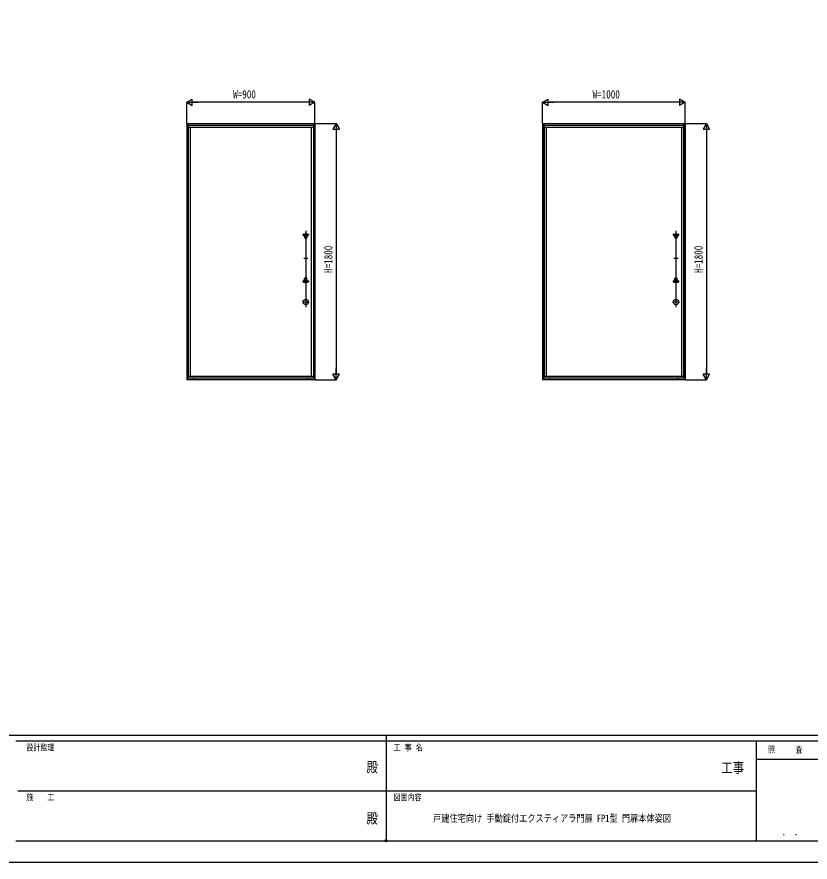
# Model space of a CAD drawing. Units: millimetres, scale not verified. Extents: x -8410 to 8410, y -5940 to 5940.
# Drawn here: x -2602 to 2968, y -5940 to 0 of the extents above; entities that cross this region are included whole.
import ezdxf
from ezdxf.enums import TextEntityAlignment as Align

# ---------------------------------------------------------------- set-up
doc = ezdxf.new("R2010")
doc.units = ezdxf.units.MM
doc.header["$LTSCALE"] = 30
doc.header["$PDMODE"] = 32
doc.header["$PDSIZE"] = 15
for name, color, linetype in [('0-1_USER1', 3, 'Continuous'), ('0-2_YKK_12', 2, 'Continuous'), ('0-3_YKK_A1', 4, 'Continuous'), ('0-4_YKK_D', 6, 'Continuous'), ('0-5_YKK_ZWAK', 7, 'Continuous')]:
    doc.layers.add(name, color=color, linetype=linetype)
doc.styles.add('ＭＳ ゴシック', font='')
doc.styles.get('ＭＳ ゴシック').set_extended_font_data('MS Gothic')

msp = doc.modelspace()

# ---------------------------------------------------------------- linework, layer by layer
at = {"layer": '0-2_YKK_12'}
for p, q in [((-550.46, -1531), (-595.7, -1531)), ((-557.97, -1540), (-588.86, -1540)), ((-573.46, -1503.16), (-573.46, -2039.47)), ((2049.54, -1531), (2004.3, -1531)), ((2042.03, -1540), (2011.14, -1540)), ((2026.54, -1503.16), (2026.54, -2039.47)), ((-587.72, -1695), (-559.2, -1695)), ((2012.28, -1695), (2040.8, -1695)), ((-550.46, -1859), (-595.7, -1859)), ((-588.85, -1850), (-560.33, -1850)), ((2049.54, -1859), (2004.3, -1859)), ((2011.15, -1850), (2039.67, -1850)), ((-551.08, -2004), (-596.32, -2004)), ((2048.92, -2004), (2003.68, -2004))]:
    msp.add_line(p, q, dxfattribs=at)
at = {"layer": '0-3_YKK_A1'}
for p, q in [((-1409.96, -750), (-509.96, -750)), ((-1409.96, -750), (-1409.96, -1705)), ((-1409.96, -761), (-509.96, -761)), ((-1402.66, -750), (-1402.66, -761)), ((-1402.06, -761), (-1402.06, -2539)), ((-1399.76, -761), (-1399.76, -2539)), ((-519.96, -761), (-519.96, -2539)), ((-517.66, -761), (-517.66, -2539)), ((-517.26, -750), (-517.26, -761)), ((-509.96, -750), (-509.96, -2550)), ((1090.04, -750), (2090.04, -750)), ((1090.04, -750), (1090.04, -1705)), ((1090.04, -761), (2090.04, -761)), ((1097.34, -750), (1097.34, -761)), ((1097.94, -761), (1097.94, -2539)), ((1100.24, -761), (1100.24, -2539)), ((2080.04, -761), (2080.04, -2539)), ((2082.34, -761), (2082.34, -2539)), ((2082.74, -750), (2082.74, -761)), ((2090.04, -750), (2090.04, -2550)), ((-1399.76, -776), (-519.96, -776)), ((-1385.11, -776), (-1385.11, -2524.1)), ((-534.81, -776), (-534.81, -2524.1)), ((1100.24, -776), (2080.04, -776)), ((1114.89, -776), (1114.89, -2524.1)), ((2065.19, -776), (2065.19, -2524.1)), ((-590.96, -1529), (-590.96, -1533)), ((-590.96, -1529), (-590.96, -1533)), ((-587.96, -1526), (-577.71, -1526)), ((-587.96, -1526), (-577.71, -1526)), ((-577.71, -1524.5), (-577.71, -1526)), ((-577.71, -1524.5), (-577.71, -1526)), ((-572.21, -1521.5), (-574.71, -1521.5)), ((-572.21, -1521.5), (-574.71, -1521.5)), ((-568.83, -1526), (-558.58, -1526)), ((-568.83, -1526), (-558.58, -1526)), ((-565.46, -1536), (-565.46, -1551)), ((-565.46, -1536), (-558.96, -1536)), ((-565.46, -1536), (-565.46, -1551)), ((-565.46, -1536), (-558.96, -1536)), ((-565.08, -1536), (-558.58, -1536)), ((-565.08, -1536), (-558.58, -1536)), ((-555.96, -1529), (-555.96, -1533)), ((-555.96, -1529), (-555.96, -1533)), ((2009.04, -1529), (2009.04, -1533)), ((2009.04, -1529), (2009.04, -1533)), ((2012.04, -1526), (2022.29, -1526)), ((2012.04, -1526), (2022.29, -1526)), ((2022.29, -1524.5), (2022.29, -1526)), ((2022.29, -1524.5), (2022.29, -1526)), ((2027.79, -1521.5), (2025.29, -1521.5)), ((2027.79, -1521.5), (2025.29, -1521.5)), ((2031.17, -1526), (2041.42, -1526)), ((2031.17, -1526), (2041.42, -1526)), ((2034.54, -1536), (2034.54, -1551)), ((2034.54, -1536), (2041.04, -1536)), ((2034.54, -1536), (2034.54, -1551)), ((2034.54, -1536), (2041.04, -1536)), ((2034.92, -1536), (2041.42, -1536)), ((2034.92, -1536), (2041.42, -1536)), ((2044.04, -1529), (2044.04, -1533)), ((2044.04, -1529), (2044.04, -1533)), ((-577.71, -1554), (-578.46, -1554)), ((-577.71, -1554), (-578.46, -1554)), ((-577.71, -1555.5), (-577.71, -1554)), ((-577.71, -1555.5), (-577.71, -1554)), ((-572.21, -1558.5), (-574.71, -1558.5)), ((-572.21, -1558.5), (-574.71, -1558.5)), ((-569.21, -1555.5), (-569.21, -1554)), ((-568.46, -1554), (-569.21, -1554)), ((-569.21, -1555.5), (-569.21, -1554)), ((-568.46, -1554), (-569.21, -1554)), ((2022.29, -1554), (2021.54, -1554)), ((2022.29, -1554), (2021.54, -1554)), ((2022.29, -1555.5), (2022.29, -1554)), ((2022.29, -1555.5), (2022.29, -1554)), ((2027.79, -1558.5), (2025.29, -1558.5)), ((2027.79, -1558.5), (2025.29, -1558.5)), ((2030.79, -1555.5), (2030.79, -1554)), ((2031.54, -1554), (2030.79, -1554)), ((2030.79, -1555.5), (2030.79, -1554)), ((2031.54, -1554), (2030.79, -1554)), ((-1409.96, -1705), (-1409.96, -2550)), ((1090.04, -1705), (1090.04, -2550)), ((-577.71, -1836), (-578.46, -1836)), ((-577.71, -1836), (-578.46, -1836)), ((-577.71, -1834.5), (-577.71, -1836)), ((-577.71, -1834.5), (-577.71, -1836)), ((-572.21, -1831.5), (-574.71, -1831.5)), ((-572.21, -1831.5), (-574.71, -1831.5)), ((-569.21, -1834.5), (-569.21, -1836)), ((-569.21, -1834.5), (-569.21, -1836)), ((-568.46, -1836), (-569.21, -1836)), ((-568.46, -1836), (-569.21, -1836)), ((-565.46, -1854), (-565.46, -1839)), ((-565.46, -1854), (-565.46, -1839)), ((2022.29, -1836), (2021.54, -1836)), ((2022.29, -1836), (2021.54, -1836)), ((2022.29, -1834.5), (2022.29, -1836)), ((2022.29, -1834.5), (2022.29, -1836)), ((2027.79, -1831.5), (2025.29, -1831.5)), ((2027.79, -1831.5), (2025.29, -1831.5)), ((2030.79, -1834.5), (2030.79, -1836)), ((2030.79, -1834.5), (2030.79, -1836)), ((2031.54, -1836), (2030.79, -1836)), ((2031.54, -1836), (2030.79, -1836)), ((2034.54, -1854), (2034.54, -1839)), ((2034.54, -1854), (2034.54, -1839)), ((-590.96, -1861), (-590.96, -1857)), ((-590.96, -1861), (-590.96, -1857)), ((-587.96, -1864), (-577.71, -1864)), ((-587.96, -1864), (-577.71, -1864)), ((-577.71, -1865.5), (-577.71, -1864)), ((-577.71, -1865.5), (-577.71, -1864)), ((-572.21, -1868.5), (-574.71, -1868.5)), ((-572.21, -1868.5), (-574.71, -1868.5)), ((-568.83, -1864), (-558.58, -1864)), ((-568.83, -1864), (-558.58, -1864)), ((-565.46, -1854), (-558.96, -1854)), ((-565.46, -1854), (-558.96, -1854)), ((-565.08, -1854), (-558.58, -1854)), ((-565.08, -1854), (-558.58, -1854)), ((-555.96, -1861), (-555.96, -1857)), ((-555.96, -1861), (-555.96, -1857)), ((2009.04, -1861), (2009.04, -1857)), ((2009.04, -1861), (2009.04, -1857)), ((2012.04, -1864), (2022.29, -1864)), ((2012.04, -1864), (2022.29, -1864)), ((2022.29, -1865.5), (2022.29, -1864)), ((2022.29, -1865.5), (2022.29, -1864)), ((2027.79, -1868.5), (2025.29, -1868.5)), ((2027.79, -1868.5), (2025.29, -1868.5)), ((2031.17, -1864), (2041.42, -1864)), ((2031.17, -1864), (2041.42, -1864)), ((2034.54, -1854), (2041.04, -1854)), ((2034.54, -1854), (2041.04, -1854)), ((2034.92, -1854), (2041.42, -1854)), ((2034.92, -1854), (2041.42, -1854)), ((2044.04, -1861), (2044.04, -1857)), ((2044.04, -1861), (2044.04, -1857)), ((-509.96, -2539), (-1409.96, -2539)), ((-509.96, -2550), (-1409.96, -2550)), ((-1399.76, -2524.1), (-519.96, -2524.1)), ((-1359.46, -2550), (-1359.46, -2539)), ((-560.46, -2550), (-560.46, -2539)), ((2090.04, -2539), (1090.04, -2539)), ((2090.04, -2550), (1090.04, -2550)), ((1100.24, -2524.1), (2080.04, -2524.1)), ((1140.54, -2550), (1140.54, -2539)), ((2039.54, -2550), (2039.54, -2539))]:
    msp.add_line(p, q, dxfattribs=at)
for points in [[(-587.96, -1536), (-581.46, -1536), (-581.46, -1551)], [(-587.96, -1536), (-581.46, -1536), (-581.46, -1551)], [(-569.21, -1524.5), (-569.21, -1526), (-558.96, -1526)], [(-569.21, -1524.5), (-569.21, -1526), (-558.96, -1526)], [(2012.04, -1536), (2018.54, -1536), (2018.54, -1551)], [(2012.04, -1536), (2018.54, -1536), (2018.54, -1551)], [(2030.79, -1524.5), (2030.79, -1526), (2041.04, -1526)], [(2030.79, -1524.5), (2030.79, -1526), (2041.04, -1526)], [(-587.96, -1854), (-581.46, -1854), (-581.46, -1839)], [(-587.96, -1854), (-581.46, -1854), (-581.46, -1839)], [(2012.04, -1854), (2018.54, -1854), (2018.54, -1839)], [(2012.04, -1854), (2018.54, -1854), (2018.54, -1839)], [(-569.21, -1865.5), (-569.21, -1864), (-558.96, -1864)], [(-569.21, -1865.5), (-569.21, -1864), (-558.96, -1864)], [(2030.79, -1865.5), (2030.79, -1864), (2041.04, -1864)], [(2030.79, -1865.5), (2030.79, -1864), (2041.04, -1864)]]:
    msp.add_lwpolyline(points, dxfattribs=at)
for centre in [(-573.46, -2004), (-573.46, -2004), (2026.54, -2004), (2026.54, -2004)]:
    msp.add_circle(centre, 19, dxfattribs=at)
for centre, start, end in [((-587.96, -1529), 90, 180), ((-587.96, -1529), 90, 180), ((-587.96, -1533), 180, 270), ((-587.96, -1533), 180, 270), ((-574.71, -1524.5), 90, 180), ((-574.71, -1524.5), 90, 180), ((-572.21, -1524.5), 0, 90), ((-572.21, -1524.5), 0, 90), ((-558.96, -1529), 0, 90), ((-558.96, -1529), 0, 90), ((-558.96, -1533), 270, 0), ((-558.96, -1533), 270, 0), ((2012.04, -1529), 90, 180), ((2012.04, -1529), 90, 180), ((2012.04, -1533), 180, 270), ((2012.04, -1533), 180, 270), ((2025.29, -1524.5), 90, 180), ((2025.29, -1524.5), 90, 180), ((2027.79, -1524.5), 0, 90), ((2027.79, -1524.5), 0, 90), ((2041.04, -1529), 0, 90), ((2041.04, -1529), 0, 90), ((2041.04, -1533), 270, 0), ((2041.04, -1533), 270, 0), ((-578.46, -1551), 180, 270), ((-578.46, -1551), 180, 270), ((-574.71, -1555.5), 180, 270), ((-574.71, -1555.5), 180, 270), ((-572.21, -1555.5), 270, 0), ((-572.21, -1555.5), 270, 0), ((-568.46, -1551), 270, 0), ((-568.46, -1551), 270, 0), ((2021.54, -1551), 180, 270), ((2021.54, -1551), 180, 270), ((2025.29, -1555.5), 180, 270), ((2025.29, -1555.5), 180, 270), ((2027.79, -1555.5), 270, 0), ((2027.79, -1555.5), 270, 0), ((2031.54, -1551), 270, 0), ((2031.54, -1551), 270, 0), ((-578.46, -1839), 90, 180), ((-578.46, -1839), 90, 180), ((-574.71, -1834.5), 90, 180), ((-574.71, -1834.5), 90, 180), ((-572.21, -1834.5), 0, 90), ((-572.21, -1834.5), 0, 90), ((-568.46, -1839), 0, 90), ((-568.46, -1839), 0, 90), ((2021.54, -1839), 90, 180), ((2021.54, -1839), 90, 180), ((2025.29, -1834.5), 90, 180), ((2025.29, -1834.5), 90, 180), ((2027.79, -1834.5), 0, 90), ((2027.79, -1834.5), 0, 90), ((2031.54, -1839), 0, 90), ((2031.54, -1839), 0, 90), ((-587.96, -1857), 90, 180), ((-587.96, -1857), 90, 180), ((-587.96, -1861), 180, 270), ((-587.96, -1861), 180, 270), ((-574.71, -1865.5), 180, 270), ((-574.71, -1865.5), 180, 270), ((-572.21, -1865.5), 270, 0), ((-572.21, -1865.5), 270, 0), ((-558.96, -1857), 0, 90), ((-558.96, -1857), 0, 90), ((-558.96, -1861), 270, 0), ((-558.96, -1861), 270, 0), ((2012.04, -1857), 90, 180), ((2012.04, -1857), 90, 180), ((2012.04, -1861), 180, 270), ((2012.04, -1861), 180, 270), ((2025.29, -1865.5), 180, 270), ((2025.29, -1865.5), 180, 270), ((2027.79, -1865.5), 270, 0), ((2027.79, -1865.5), 270, 0), ((2041.04, -1857), 0, 90), ((2041.04, -1857), 0, 90), ((2041.04, -1861), 270, 0), ((2041.04, -1861), 270, 0)]:
    msp.add_arc(centre, 3, start, end, dxfattribs=at)
at = {"layer": '0-4_YKK_D'}
for p, q in [((-1409.96, -600), (-1370.99, -577.5)), ((-1370.99, -622.5), (-1370.99, -577.5)), ((-509.96, -600), (-548.93, -577.5)), ((-548.93, -577.5), (-548.93, -622.5)), ((1090.04, -600), (1129.01, -577.5)), ((1129.01, -622.5), (1129.01, -577.5)), ((2090.04, -600), (2051.07, -577.5)), ((2051.07, -577.5), (2051.07, -622.5)), ((-1409.96, -749), (-1409.96, -599)), ((-1409.96, -600), (-1370.99, -622.5)), ((-1409.96, -600), (-1332.02, -600)), ((-554.96, -600), (-1364.96, -600)), ((-509.96, -600), (-587.9, -600)), ((-509.96, -600), (-548.93, -622.5)), ((-509.96, -749), (-509.96, -599)), ((1090.04, -749), (1090.04, -599)), ((1090.04, -600), (1129.01, -622.5)), ((1090.04, -600), (1167.98, -600)), ((2045.04, -600), (1135.04, -600)), ((2090.04, -600), (2012.1, -600)), ((2090.04, -600), (2051.07, -622.5)), ((2090.04, -749), (2090.04, -599)), ((-507.96, -750), (-358.96, -750)), ((-359.96, -750), (-382.46, -788.97)), ((-359.96, -750), (-337.46, -788.97)), ((-359.96, -750), (-359.96, -827.94)), ((2092.04, -750), (2241.04, -750)), ((2240.04, -750), (2217.54, -788.97)), ((2240.04, -750), (2262.54, -788.97)), ((2240.04, -750), (2240.04, -827.94)), ((-382.46, -788.97), (-337.46, -788.97)), ((-359.96, -795), (-359.96, -2505)), ((2217.54, -788.97), (2262.54, -788.97)), ((2240.04, -795), (2240.04, -2505)), ((-359.96, -2550), (-359.96, -2472.06)), ((2240.04, -2550), (2240.04, -2472.06)), ((-507.96, -2550), (-358.96, -2550)), ((-359.96, -2550), (-382.46, -2511.03)), ((-337.46, -2511.03), (-382.46, -2511.03)), ((-359.96, -2550), (-337.46, -2511.03)), ((2092.04, -2550), (2241.04, -2550)), ((2240.04, -2550), (2217.54, -2511.03)), ((2262.54, -2511.03), (2217.54, -2511.03)), ((2240.04, -2550), (2262.54, -2511.03))]:
    msp.add_line(p, q, dxfattribs=at)
at = {"layer": '0-5_YKK_ZWAK'}
for p, q in [((7790.04, -5050), (-7809.96, -5050)), ((-9.96, -5090), (-2609.96, -5090)), ((-9.96, -5050), (-9.96, -5790)), ((2590.04, -5090), (-9.96, -5090)), ((3970.04, -5220), (2590.04, -5220)), ((-2594.96, -5440), (-9.96, -5440)), ((-9.96, -5440), (2590.04, -5440)), ((-2609.96, -5790), (-9.96, -5790)), ((-9.96, -5790), (2590.04, -5790)), ((2590.04, -5790), (3970.04, -5790))]:
    msp.add_line(p, q, dxfattribs=at)
msp.add_lwpolyline([(-8410, -5940), (8410, -5940), (8410, 5940), (-8410, 5940)], close=True, dxfattribs=at)
msp.add_lwpolyline([(3970.04, -5090), (2590.04, -5090), (2590.04, -5790)], dxfattribs=at)
msp.add_point((-9.96, -5790), dxfattribs=at)

# ---------------------------------------------------------------- texts
at = {"layer": '0-1_USER1', "style": 'ＭＳ ゴシック', "width": 0.8}
msp.add_text('戸建住宅向け 手動錠付エクスティアラ門扉 FP1型 門扉本体姿図', height=51.32, dxfattribs=at).set_placement((320.62, -5673.44), align=Align.BOTTOM_LEFT)
at = {"layer": '0-4_YKK_D', "style": 'ＭＳ ゴシック', "width": 0.8}
for s, p in [('W=900', (-1083.69, -591)), ('W=1000', (1440.71, -591))]:
    msp.add_text(s, height=58.65, dxfattribs=at).set_placement(p, align=Align.BOTTOM_LEFT)
for p in [(-368.96, -1799.33), (2231.04, -1799.33)]:
    msp.add_text('H=1800', height=58.65, rotation=90, dxfattribs=at).set_placement(p, align=Align.BOTTOM_LEFT)
at = {"layer": '0-5_YKK_ZWAK', "style": 'ＭＳ ゴシック', "width": 0.8}
for s, height, p in [('設計監理', 43.99, (-2536.63, -5170)), ('工 事 名', 43.99, (42.54, -5170)), ('照     査', 43.99, (2672.84, -5185)), ('殿', 73.31, (-147.33, -5331.67)), ('工事', 73.31, (2344.67, -5334.93)), ('施\u3000\u3000工', 43.99, (-2536.63, -5520)), ('図面内容', 43.99, (42.54, -5520)), ('殿', 73.31, (-147.33, -5691.67)), ('． ．', 51.83, (2770, -5768.7))]:
    msp.add_text(s, height=height, dxfattribs=at).set_placement(p, align=Align.BOTTOM_LEFT)

doc.saveas('drawing.dxf')
